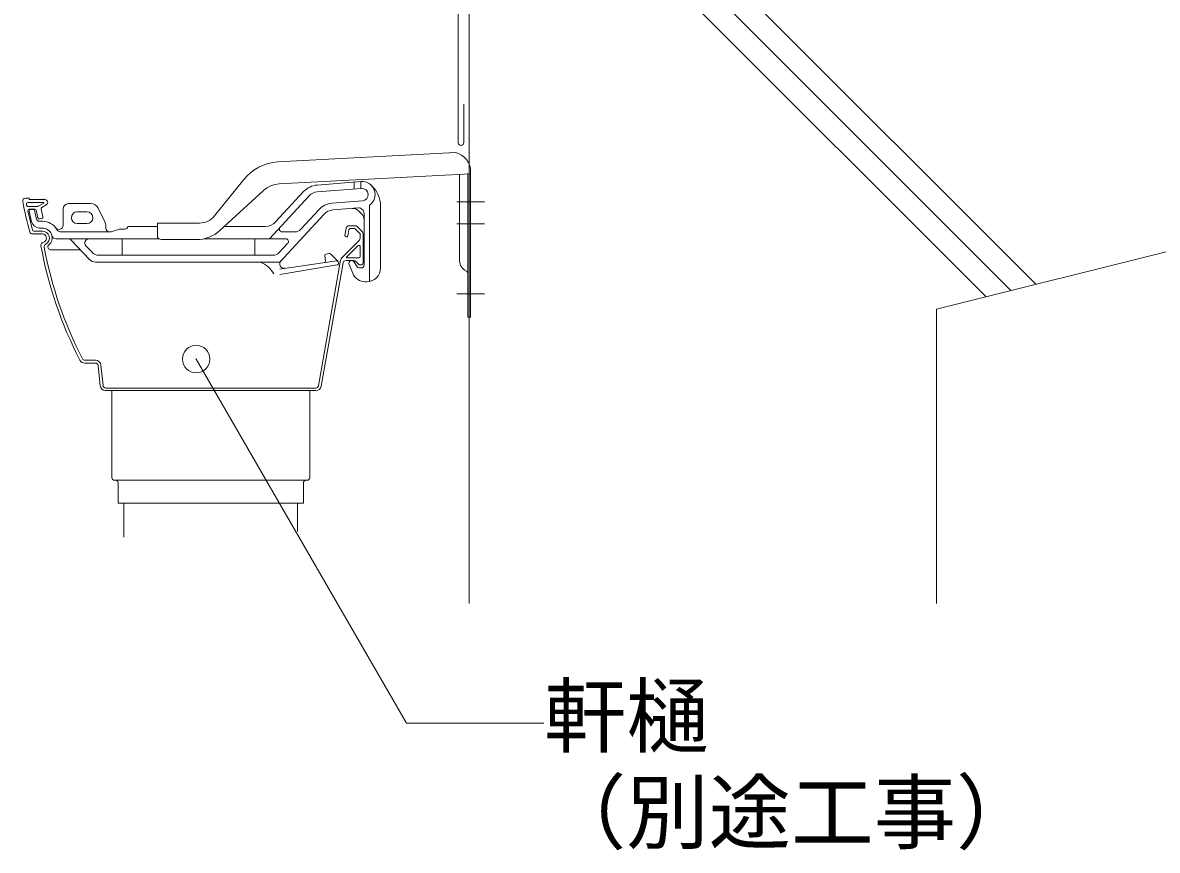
# Model space of a CAD drawing. Units: millimetres on the paper, with parts at other scales. Extents: x -210 to 210, y -148 to 150.
# Drawn here: x 64.6 to 105.88, y -9.1 to 21.02 of the extents above; entities that cross this region are included whole.
import ezdxf
from ezdxf.enums import TextEntityAlignment as Align

# ---------------------------------------------------------------- set-up
doc = ezdxf.new("R2010")
doc.units = ezdxf.units.MM
doc.header["$PDMODE"] = 32
doc.header["$PDSIZE"] = 1
for name, color, linetype, lineweight in [('0-0', 7, 'Continuous', 18), ('0-2', 5, 'Continuous', 9), ('0-4', 5, 'Continuous', 9)]:
    doc.layers.add(name, color=color, linetype=linetype, lineweight=lineweight)
doc.styles.add('ＭＳ ゴシック', font='')
doc.styles.get('ＭＳ ゴシック').set_extended_font_data('MS Gothic')

msp = doc.modelspace()

# ---------------------------------------------------------------- linework, layer by layer
at = {"layer": '0-0'}
for p, q in [((73.883, 15.952), (80.348, 16.291)), ((71.582, 13.99), (72.645, 15.317)), ((73.934, 15.154), (80.899, 15.519)), ((80.499, 12.351), (80.499, 15.498)), ((80.799, 15.538), (80.799, 10.302)), ((80.899, 10.302), (80.899, 15.607)), ((71.775, 13.457), (73.36, 14.913)), ((73.804, 13.769), (74.823, 14.874)), ((75.316, 15.114), (76.909, 15.24)), ((75.316, 14.863), (76.929, 14.991)), ((76.66, 15.22), (76.66, 14.969)), ((76.909, 15.24), (76.909, 14.989)), ((77.295, 15.091), (77.267, 15.117)), ((64.701, 14.631), (64.839, 14.631)), ((64.784, 14.476), (65.361, 14.476)), ((64.839, 14.581), (64.839, 14.631)), ((64.839, 14.581), (65.185, 14.581)), ((65.168, 14.343), (65.366, 14.458)), ((65.195, 14.601), (65.185, 14.581)), ((65.195, 14.601), (65.205, 14.581)), ((65.205, 14.581), (65.285, 14.581)), ((65.295, 14.601), (65.285, 14.581)), ((65.295, 14.601), (65.305, 14.581)), ((65.305, 14.581), (65.385, 14.581)), ((65.395, 14.601), (65.385, 14.581)), ((65.395, 14.601), (65.405, 14.581)), ((73.581, 13.157), (75.02, 14.719)), ((75.864, 14.455), (76.964, 14.542)), ((80.399, 14.502), (81.399, 14.502)), ((64.735, 14.415), (64.745, 14.375)), ((64.792, 14.17), (64.952, 13.475)), ((64.793, 14.336), (65.143, 14.336)), ((64.926, 13.778), (64.836, 14.165)), ((64.841, 14.231), (65.045, 14.231)), ((64.885, 14.226), (64.982, 14.226)), ((65.031, 14.187), (65.104, 13.873)), ((65.094, 14.193), (65.157, 13.919)), ((65.271, 14.241), (65.336, 13.96)), ((65.295, 14.296), (65.459, 14.39)), ((66.072, 14.237), (66.072, 13.648)), ((66.268, 14.437), (67.08, 14.437)), ((66.939, 14.137), (66.587, 14.137)), ((67.35, 14.268), (67.592, 13.769)), ((73.954, 12.307), (75.555, 14.046)), ((74.716, 13.504), (75.372, 14.215)), ((75.884, 14.206), (76.806, 14.279)), ((76.822, 14.174), (76.934, 14.062)), ((77.022, 14.079), (77.022, 12.194)), ((77.222, 14.379), (77.222, 11.604)), ((77.622, 14.352), (77.622, 12.094)), ((65.322, 13.796), (65.201, 13.796)), ((65.217, 13.881), (65.299, 13.9)), ((66.939, 13.707), (66.598, 13.707)), ((67.622, 13.557), (67.622, 13.639)), ((69.5, 13.727), (71.035, 13.727)), ((69.5, 13.727), (69.5, 13.277)), ((76.473, 13.631), (76.697, 13.631)), ((80.399, 13.702), (81.399, 13.702)), ((64.954, 13.331), (65.018, 13.331)), ((65.001, 13.436), (65.316, 13.436)), ((65.018, 13.331), (65.028, 13.311)), ((65.038, 13.331), (65.028, 13.311)), ((65.038, 13.331), (65.118, 13.331)), ((65.118, 13.331), (65.128, 13.311)), ((65.138, 13.331), (65.128, 13.311)), ((65.138, 13.331), (65.218, 13.331)), ((65.218, 13.546), (65.322, 13.546)), ((65.218, 13.331), (65.228, 13.311)), ((65.238, 13.331), (65.228, 13.311)), ((65.238, 13.331), (65.316, 13.331)), ((67.772, 13.407), (66.008, 13.407)), ((67.815, 13.414), (68.122, 13.507)), ((68.322, 13.507), (68.122, 13.507)), ((69.5, 13.607), (68.422, 13.607)), ((73.437, 13.607), (71.939, 13.607)), ((74.04, 13.407), (74.496, 13.407)), ((76.327, 13.281), (76.374, 13.549)), ((76.368, 13.223), (76.373, 13.222)), ((76.43, 13.262), (76.47, 13.485)), ((76.519, 13.526), (76.675, 13.526)), ((76.71, 13.512), (76.87, 13.352)), ((76.769, 13.601), (76.959, 13.411)), ((76.884, 13.317), (76.884, 13.218)), ((76.989, 13.339), (76.989, 12.303)), ((65.313, 13.006), (65.391, 13.051)), ((65.43, 12.953), (65.443, 12.96)), ((69.56, 13.157), (65.809, 13.157)), ((66.366, 13.11), (67.033, 12.402)), ((66.903, 12.904), (67.141, 12.652)), ((68.222, 13.157), (68.222, 12.557)), ((69.65, 13.127), (70.929, 13.127)), ((71.201, 13.157), (74.169, 13.157)), ((73.047, 13.157), (73.047, 12.557)), ((73.933, 12.654), (74.242, 12.99)), ((76.21, 12.461), (76.826, 13.077)), ((76.381, 12.483), (76.799, 12.902)), ((76.884, 12.866), (76.884, 12.514)), ((65.618, 12.757), (66.698, 12.757)), ((67.359, 12.557), (73.713, 12.557)), ((75.62, 12.347), (75.591, 12.545)), ((75.757, 12.619), (75.634, 12.602)), ((75.8, 12.605), (76.066, 12.34)), ((76.388, 12.466), (76.837, 12.466)), ((67.251, 12.307), (73.954, 12.307)), ((76.024, 12.355), (73.952, 12.057)), ((73.954, 11.857), (76.048, 12.205)), ((75.362, 7.809), (76.169, 12.381)), ((75.467, 7.796), (76.257, 12.279)), ((76.089, 12.263), (76.078, 12.329)), ((76.356, 12.361), (76.648, 12.361)), ((76.61, 11.904), (76.479, 12.223)), ((76.658, 12.312), (76.742, 12.168)), ((76.719, 12.332), (76.819, 12.232)), ((76.872, 12.094), (76.922, 12.094)), ((77.072, 11.594), (77.122, 11.594)), ((80.399, 11.152), (81.399, 11.152)), ((80.799, 10.302), (80.899, 10.302)), ((66.862, 8.736), (67.251, 8.736)), ((66.859, 8.631), (67.247, 8.631)), ((67.346, 8.541), (67.419, 7.81)), ((67.45, 8.556), (67.524, 7.816)), ((67.618, 7.63), (75.27, 7.63)), ((67.624, 7.726), (75.264, 7.726)), ((67.844, 7.63), (67.844, 4.47)), ((75.044, 7.63), (75.044, 4.47)), ((67.944, 4.37), (74.944, 4.37)), ((68.074, 3.53), (68.074, 4.27)), ((68.284, 2.296), (68.284, 3.515)), ((74.604, 2.508), (74.604, 3.515))]:
    msp.add_line(p, q, dxfattribs=at)
msp.add_lwpolyline([(68.074, 3.53), (74.814, 3.53), (74.814, 4.27)], dxfattribs=at)
for centre, radius, start, end in [((80.199, 15.607), 0.7, 0, 77.7659), ((73.972, 14.255), 1.7, 93, 141.3118), ((73.982, 14.235), 0.92, 93, 132.5745), ((75.375, 14.366), 0.75, 94.5139, 137.3532), ((75.351, 14.415), 0.45, 94.514, 137.3532), ((76.947, 14.766), 0.475, 305.3802, 94.514), ((76.947, 14.766), 0.225, 274.5141, 94.514), ((76.622, 14.352), 1, 0, 47.657), ((64.701, 14.531), 0.1, 90, 190.818), ((79.336, 17.328), 15, 190.8181, 195.1584), ((64.784, 14.426), 0.05, 90, 193), ((65.361, 14.466), 0.01, 300, 90), ((65.408, 14.479), 0.102, 300, 91.4739), ((75.923, 13.707), 0.75, 94.514, 137.3533), ((64.793, 14.386), 0.05, 193, 270), ((64.841, 14.181), 0.05, 90, 193), ((64.885, 14.176), 0.05, 90, 193.0919), ((64.982, 14.176), 0.05, 13.0919, 90), ((65.045, 14.181), 0.05, 13, 90), ((65.143, 14.386), 0.05, 270, 300), ((65.32, 14.252), 0.05, 120, 193), ((66.272, 14.237), 0.2, 90, 180), ((66.587, 13.922), 0.215, 90, 270), ((66.939, 13.922), 0.215, 270, 90), ((67.08, 14.137), 0.3, 25.8273, 90), ((75.923, 13.707), 0.5, 94.514, 137.3533), ((76.609, 13.962), 0.3, 45, 94.514), ((76.822, 14.079), 0.2, 0, 94.514), ((76.722, 13.85), 0.3, 0, 45), ((65.218, 13.846), 0.3, 193.0919, 270), ((65.201, 13.896), 0.1, 193.0919, 270), ((65.206, 13.93), 0.05, 193, 283.0001), ((65.288, 13.949), 0.05, 283.0001, 13), ((65.322, 13.196), 0.6, 30.9372, 90), ((65.922, 13.646), 0.15, 216.8699, 0), ((67.322, 13.639), 0.3, 0, 25.8273), ((71.035, 14.427), 0.7, 270, 321.3118), ((73.437, 14.107), 0.5, 270, 317.3533), ((76.473, 13.531), 0.1, 90, 170), ((76.697, 13.529), 0.102, 45, 90), ((64.954, 13.431), 0.1, 195.1584, 270), ((65.001, 13.486), 0.05, 193, 270), ((65.316, 13.181), 0.255, 300, 90), ((65.316, 13.181), 0.15, 300, 90), ((65.322, 13.196), 0.35, 311.1741, 90), ((65.809, 13.307), 0.15, 192.8594, 270), ((66.008, 13.607), 0.2, 210.9373, 270), ((67.772, 13.557), 0.15, 180, 286.974), ((68.322, 13.607), 0.1, 270, 0), ((69.65, 13.277), 0.15, 179.9999, 269.9999), ((70.929, 14.377), 1.25, 270, 312.5745), ((74.04, 13.507), 0.1, 137.353, 270.0004), ((74.496, 13.707), 0.3, 270.0003, 317.3535), ((76.376, 13.272), 0.05, 170, 260), ((76.381, 13.271), 0.05, 260, 350.0001), ((76.519, 13.476), 0.05, 90, 170), ((76.675, 13.476), 0.05, 45, 90), ((76.684, 13.218), 0.2, 315, 0), ((76.834, 13.317), 0.05, 0, 45), ((76.887, 13.339), 0.102, 0, 45), ((65.363, 12.92), 0.1, 120, 190.3943), ((80.07, 15.618), 15.053, 190.3943, 207.1902), ((65.48, 12.866), 0.1, 120, 190.6798), ((80.07, 15.618), 14.947, 190.6798, 207.1784), ((65.618, 12.857), 0.1, 131.1741, 270), ((66.257, 13.007), 0.15, 43.2643, 90), ((67.012, 13.007), 0.15, 90, 223.2643), ((74.169, 13.057), 0.1, 317.3533, 90), ((76.834, 12.866), 0.05, 0, 135), ((67.251, 12.607), 0.3, 223.2643, 270), ((67.359, 12.857), 0.3, 223.2643, 270), ((73.713, 12.857), 0.3, 270.0003, 317.3535), ((75.641, 12.552), 0.05, 98.1641, 188.1641), ((75.765, 12.57), 0.05, 45.1817, 98.1641), ((76.316, 12.355), 0.15, 135, 170), ((76.388, 12.476), 0.01, 135, 270), ((76.837, 12.514), 0.0475, 270.0001, 0), ((72.874, 11.382), 1, 29.9994, 67.6668), ((74.116, 12.244), 0.162, 137.3533, 278.1642), ((75.57, 12.34), 0.05, 278.1642, 8.1641), ((76.031, 12.305), 0.05, 10.3887, 98.1641), ((76.04, 12.255), 0.05, 279.4373, 9.4958), ((76.356, 12.261), 0.1, 90, 170), ((76.572, 12.261), 0.1, 30.3414, 202.2522), ((76.648, 12.261), 0.1, 45, 90), ((76.872, 12.244), 0.15, 210.3413, 270), ((76.889, 12.303), 0.1, 225, 0), ((76.922, 12.194), 0.1, 270, 0), ((77.122, 12.094), 0.5, 270, 0), ((80.899, 12.351), 0.4, 180, 246.4216), ((80.699, 11.892), 0.1, 0, 66.4216), ((77.072, 12.094), 0.5, 202.2523, 270), ((66.859, 8.831), 0.2, 207.1902, 270), ((66.862, 8.836), 0.1, 207.1784, 270), ((67.251, 8.536), 0.2, 5.7108, 90), ((67.247, 8.531), 0.1, 5.7108, 90), ((67.618, 7.83), 0.2, 185.7108, 270), ((67.624, 7.826), 0.1, 185.7108, 270), ((75.264, 7.826), 0.1, 270, 350), ((75.27, 7.83), 0.2, 270, 350), ((67.944, 4.47), 0.1, 180, 270), ((67.974, 4.27), 0.1, 0, 90), ((74.914, 4.27), 0.1, 90, 180), ((74.944, 4.47), 0.1, 270, 0)]:
    msp.add_arc(centre, radius, start, end, dxfattribs=at)
at = {"layer": '0-2'}
for p, q in [((97.851, 10.597), (208.844, 38.346)), ((80.451, 23.618), (80.451, 16.655)), ((80.851, 23.871), (80.851, -0.118)), ((100.559, 11.275), (88.19, 23.644)), ((101.464, 11.501), (89.095, 23.87)), ((99.654, 11.048), (87.285, 23.418)), ((80.651, 18.055), (80.651, 16.655)), ((97.851, 10.597), (97.851, -0.118))]:
    msp.add_line(p, q, dxfattribs=at)
for start, end in [(180, 270), (270, 0)]:
    msp.add_arc((80.551, 16.655), 0.1, start, end, dxfattribs=at)
at = {"layer": '0-4'}
msp.add_lwpolyline([(70.912, 8.781), (78.562, -4.47), (83.562, -4.47)], dxfattribs=at)
msp.add_point((70.912, 8.781), dxfattribs=at)

# ---------------------------------------------------------------- texts
at = {"layer": '0-4', "color": 7, "style": 'ＭＳ ゴシック'}
for s, p in [('軒樋', (83.562, -5.97)), ('（別途工事）', (83.562, -9.47))]:
    msp.add_text(s, height=2.199, dxfattribs=at).set_placement(p, align=Align.BOTTOM_LEFT)

doc.saveas('drawing.dxf')
